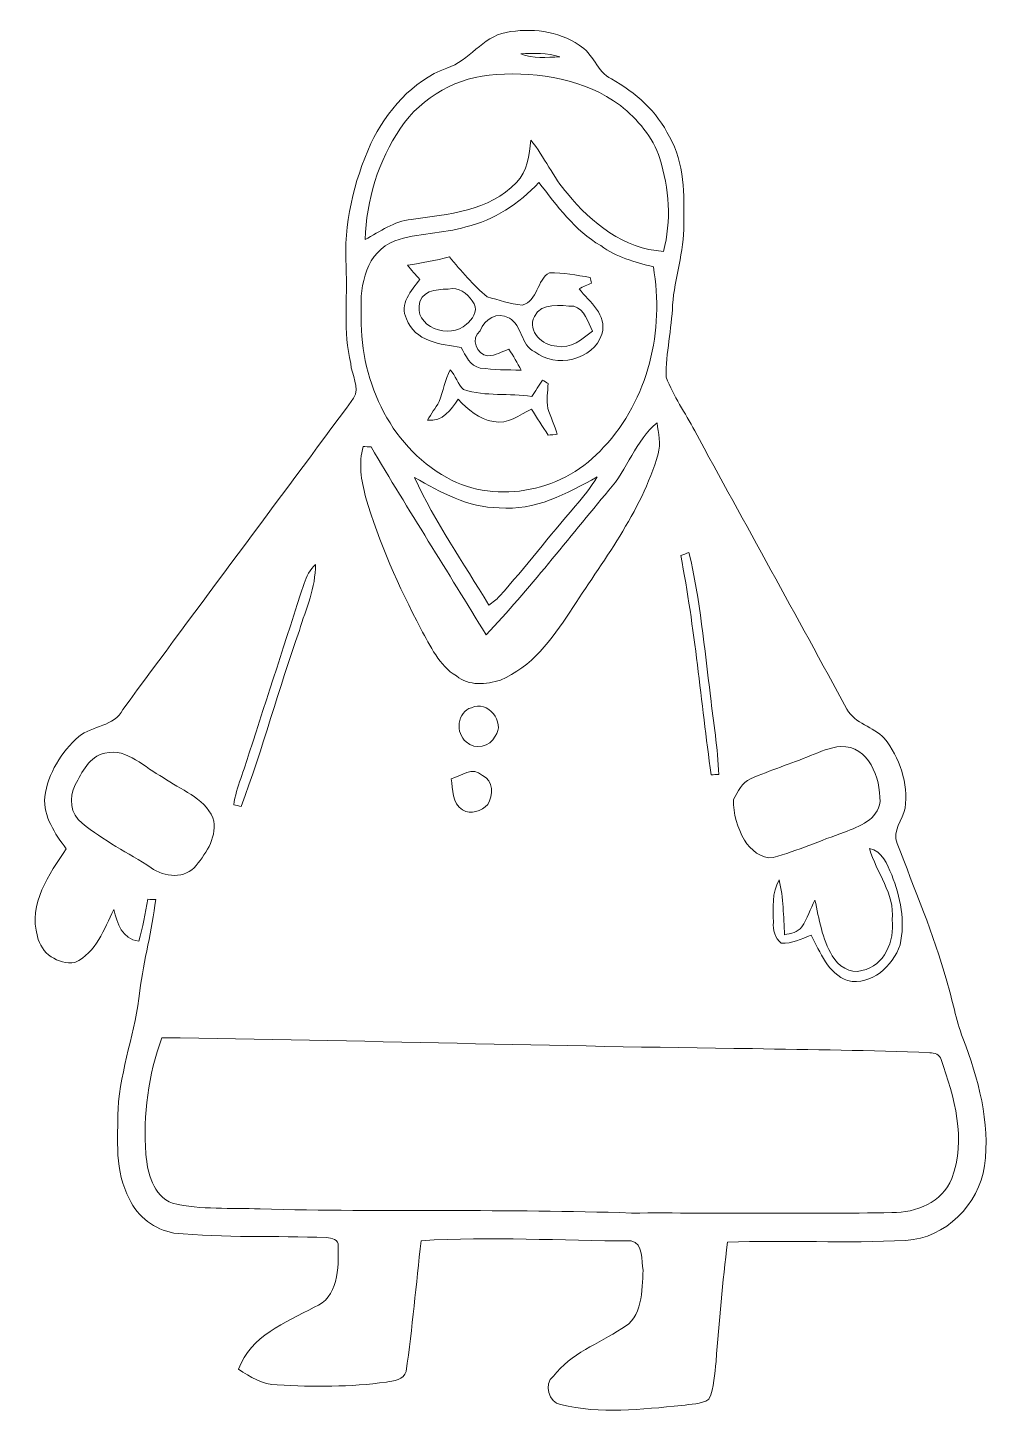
# Model space of a CAD drawing. Header units: centimetres. Extents: x -16.4 to 16.4, y -11.9 to 11.9.
# Drawn here: x 2.05 to 16.4, y -11.9 to 8.78 of the extents above; entities that cross this region are included whole.
import ezdxf

# ---------------------------------------------------------------- set-up
doc = ezdxf.new("R2010")
doc.units = ezdxf.units.CM
doc.header["$MEASUREMENT"] = 0
doc.layers.add('Layer 1', color=7, linetype='Continuous')

msp = doc.modelspace()

# ---------------------------------------------------------------- linework, layer by layer
at = {"layer": 'Layer 1', "color": 251, "lineweight": 9}
for points, knots in [([(9.18069, 8.70783), (9.54758, 8.77803), (9.95751, 8.7357), (10.27042, 8.51839), (10.27042, 8.51839), (10.48173, 8.39985), (10.53253, 8.12328), (10.75161, 8.01356), (10.75161, 8.01356), (11.11144, 7.81319), (11.43388, 7.52779), (11.61556, 7.15137), (11.61556, 7.15137), (11.84381, 6.75873), (11.83534, 6.28495), (11.83076, 5.84539), (11.83076, 5.84539), (11.83852, 5.43829), (11.68965, 5.04952), (11.66425, 4.64524), (11.66425, 4.64524), (11.64978, 4.28364), (11.56335, 3.92699), (11.56688, 3.56504), (11.56688, 3.56504), (11.6773, 3.28458), (11.85298, 3.03269), (11.99409, 2.76599), (11.99409, 2.76599), (12.7441, 1.37852), (13.51386, 0.00163), (14.26281, -1.3862), (14.26281, -1.3862), (14.38205, -1.6021), (14.65474, -1.64514), (14.81773, -1.81765), (14.81773, -1.81765), (15.04985, -2.10693), (15.17791, -2.48863), (15.12958, -2.86046), (15.12958, -2.86046), (15.09748, -3.03755), (14.9285, -3.20018), (15.01034, -3.38575), (15.01034, -3.38575), (15.26822, -4.06591), (15.55468, -4.73794), (15.74976, -5.44033), (15.74976, -5.44033), (15.83408, -5.7222), (15.88946, -6.0136), (15.9893, -6.29123), (15.9893, -6.29123), (16.22249, -6.89307), (16.39852, -7.545), (16.31386, -8.19517), (16.31386, -8.19517), (16.22919, -8.77373), (15.73248, -9.2729), (15.13946, -9.30784), (15.13946, -9.30784), (14.25399, -9.3544), (13.36605, -9.29866), (12.48022, -9.335), (12.48022, -9.335), (12.41108, -9.9259), (12.35498, -10.51822), (12.3123, -11.11159), (12.3123, -11.11159), (12.29007, -11.29997), (12.28337, -11.49964), (12.20505, -11.67603), (12.20505, -11.67603), (12.08828, -11.75788), (11.93236, -11.74377), (11.79865, -11.77128), (11.79865, -11.77128), (11.2014, -11.82385), (10.58439, -11.90005), (9.99525, -11.75647), (9.99525, -11.75647), (9.8164, -11.72225), (9.73526, -11.45061), (9.88766, -11.33349), (9.88766, -11.33349), (10.14342, -10.99164), (10.56287, -10.8523), (10.90542, -10.61982), (10.90542, -10.61982), (11.22221, -10.46706), (11.2074, -10.05043), (11.22433, -9.75163), (11.22433, -9.75163), (11.1954, -9.6151), (11.23421, -9.35087), (11.04618, -9.31382), (11.04618, -9.31382), (10.00301, -9.31489), (8.95809, -9.24328), (7.91633, -9.31207), (7.91633, -9.31207), (7.84013, -9.96118), (7.78722, -10.61382), (7.69056, -11.26011), (7.69056, -11.26011), (7.66551, -11.38746), (7.49512, -11.40087), (7.39775, -11.41956), (7.39775, -11.41956), (6.85941, -11.49506), (6.3119, -11.49188), (5.77039, -11.46331), (5.77039, -11.46331), (5.55202, -11.45943), (5.36646, -11.34513), (5.1936, -11.22624), (5.1936, -11.22624), (5.37175, -10.72988), (5.89315, -10.53409), (6.32072, -10.30232), (6.32072, -10.30232), (6.68338, -10.17249), (6.68443, -9.70965), (6.68055, -9.39286), (6.68055, -9.39286), (6.69678, -9.29443), (6.57895, -9.27009), (6.50487, -9.26515), (6.50487, -9.26515), (5.7464, -9.2341), (4.98546, -9.27431), (4.2291, -9.1967), (4.2291, -9.1967), (3.94511, -9.14591), (3.68794, -8.95823), (3.57011, -8.69153), (3.57011, -8.69153), (3.34081, -8.28055), (3.39584, -7.79724), (3.39796, -7.34674), (3.39796, -7.34674), (3.43429, -6.74737), (3.66148, -6.18152), (3.72181, -5.58568), (3.72181, -5.58568), (3.78072, -5.12776), (3.90596, -4.6815), (3.95923, -4.22289), (3.95923, -4.22289), (3.92007, -4.22148), (3.88091, -4.22077), (3.84246, -4.22006), (3.84246, -4.22006), (3.80365, -4.42926), (3.77225, -4.64128), (3.70628, -4.84413), (3.70628, -4.84413), (3.45617, -4.81591), (3.38878, -4.57566), (3.3341, -4.37423), (3.3341, -4.37423), (3.18876, -4.66633), (3.07375, -5.01346), (2.7559, -5.16163), (2.7559, -5.16163), (2.50296, -5.19726), (2.24508, -5.02687), (2.19851, -4.77251), (2.19851, -4.77251), (2.05211, -4.2864), (2.37349, -3.84683), (2.62678, -3.46688), (2.62678, -3.46688), (2.45745, -3.24146), (2.28424, -2.98922), (2.30435, -2.69148), (2.30435, -2.69148), (2.3555, -2.34188), (2.552, -2.02402), (2.81411, -1.7926), (2.81411, -1.7926), (3.0166, -1.62644), (3.34187, -1.6462), (3.46957, -1.38867), (3.46957, -1.38867), (4.61116, 0.16144), (5.76474, 1.70307), (6.90845, 3.25142), (6.90845, 3.25142), (7.0097, 3.41228), (6.87529, 3.60525), (6.86682, 3.77106), (6.86682, 3.77106), (6.74935, 4.24378), (6.8192, 4.73167), (6.79697, 5.21215), (6.79697, 5.21215), (6.76134, 5.84363), (6.90845, 6.47686), (7.16562, 7.05154), (7.16562, 7.05154), (7.40622, 7.53343), (7.77946, 7.98534), (8.29698, 8.17655), (8.29698, 8.17655), (8.63353, 8.28273), (8.82791, 8.64257), (9.18069, 8.70783), (9.18069, 8.70783), (9.18069, 8.70783), (9.18069, 8.70783), (9.18069, 8.70783)], [0, 0, 0, 0, 0.01851852, 0.01851852, 0.01851852, 0.01851852, 0.03703704, 0.03703704, 0.03703704, 0.03703704, 0.05555556, 0.05555556, 0.05555556, 0.05555556, 0.07407407, 0.07407407, 0.07407407, 0.07407407, 0.09259259, 0.09259259, 0.09259259, 0.09259259, 0.11111111, 0.11111111, 0.11111111, 0.11111111, 0.12962963, 0.12962963, 0.12962963, 0.12962963, 0.14814815, 0.14814815, 0.14814815, 0.14814815, 0.16666667, 0.16666667, 0.16666667, 0.16666667, 0.18518519, 0.18518519, 0.18518519, 0.18518519, 0.2037037, 0.2037037, 0.2037037, 0.2037037, 0.22222222, 0.22222222, 0.22222222, 0.22222222, 0.24074074, 0.24074074, 0.24074074, 0.24074074, 0.25925926, 0.25925926, 0.25925926, 0.25925926, 0.27777778, 0.27777778, 0.27777778, 0.27777778, 0.2962963, 0.2962963, 0.2962963, 0.2962963, 0.31481481, 0.31481481, 0.31481481, 0.31481481, 0.33333333, 0.33333333, 0.33333333, 0.33333333, 0.35185185, 0.35185185, 0.35185185, 0.35185185, 0.37037037, 0.37037037, 0.37037037, 0.37037037, 0.38888889, 0.38888889, 0.38888889, 0.38888889, 0.40740741, 0.40740741, 0.40740741, 0.40740741, 0.42592593, 0.42592593, 0.42592593, 0.42592593, 0.44444444, 0.44444444, 0.44444444, 0.44444444, 0.46296296, 0.46296296, 0.46296296, 0.46296296, 0.48148148, 0.48148148, 0.48148148, 0.48148148, 0.5, 0.5, 0.5, 0.5, 0.51851852, 0.51851852, 0.51851852, 0.51851852, 0.53703704, 0.53703704, 0.53703704, 0.53703704, 0.55555556, 0.55555556, 0.55555556, 0.55555556, 0.57407407, 0.57407407, 0.57407407, 0.57407407, 0.59259259, 0.59259259, 0.59259259, 0.59259259, 0.61111111, 0.61111111, 0.61111111, 0.61111111, 0.62962963, 0.62962963, 0.62962963, 0.62962963, 0.64814815, 0.64814815, 0.64814815, 0.64814815, 0.66666667, 0.66666667, 0.66666667, 0.66666667, 0.68518519, 0.68518519, 0.68518519, 0.68518519, 0.7037037, 0.7037037, 0.7037037, 0.7037037, 0.72222222, 0.72222222, 0.72222222, 0.72222222, 0.74074074, 0.74074074, 0.74074074, 0.74074074, 0.75925926, 0.75925926, 0.75925926, 0.75925926, 0.77777778, 0.77777778, 0.77777778, 0.77777778, 0.7962963, 0.7962963, 0.7962963, 0.7962963, 0.81481481, 0.81481481, 0.81481481, 0.81481481, 0.83333333, 0.83333333, 0.83333333, 0.83333333, 0.85185185, 0.85185185, 0.85185185, 0.85185185, 0.87037037, 0.87037037, 0.87037037, 0.87037037, 0.88888889, 0.88888889, 0.88888889, 0.88888889, 0.90740741, 0.90740741, 0.90740741, 0.90740741, 0.92592593, 0.92592593, 0.92592593, 0.92592593, 0.94444444, 0.94444444, 0.94444444, 0.94444444, 0.96296296, 0.96296296, 0.96296296, 0.96296296, 1, 1, 1, 1]), ([(9.39941, 8.39033), (9.58391, 8.31237), (9.78606, 8.33918), (9.9815, 8.3427), (9.9815, 8.3427), (9.79523, 8.40938), (9.59273, 8.39456), (9.39941, 8.39033), (9.39941, 8.39033), (9.39941, 8.39033), (9.39941, 8.39033), (9.39941, 8.39033)], [0, 0, 0, 0, 0.25, 0.25, 0.25, 0.25, 0.5, 0.5, 0.5, 0.5, 1, 1, 1, 1]), ([(9.0364, 8.08094), (8.46984, 8.05096), (7.92515, 7.75321), (7.60765, 7.28049), (7.60765, 7.28049), (7.27745, 6.79436), (7.10036, 6.20417), (7.08131, 5.61926), (7.08131, 5.61926), (7.30003, 5.73815), (7.51417, 5.89161), (7.76817, 5.91912), (7.76817, 5.91912), (8.31391, 5.99426), (8.93233, 6.04471), (9.33485, 6.46981), (9.33485, 6.46981), (9.50842, 6.63491), (9.52324, 6.88009), (9.55005, 7.10199), (9.55005, 7.10199), (9.75536, 6.85187), (9.88272, 6.54636), (10.09826, 6.30365), (10.09826, 6.30365), (10.45528, 5.86515), (10.9407, 5.47709), (11.52701, 5.44287), (11.52701, 5.44287), (11.65049, 5.8976), (11.61098, 6.38302), (11.47233, 6.82894), (11.47233, 6.82894), (11.37426, 7.15279), (11.13966, 7.40855), (10.88496, 7.61986), (10.88496, 7.61986), (10.35826, 8.00862), (9.6774, 8.12151), (9.0364, 8.08094), (9.0364, 8.08094), (9.0364, 8.08094), (9.0364, 8.08094), (9.0364, 8.08094)], [0, 0, 0, 0, 0.08333333, 0.08333333, 0.08333333, 0.08333333, 0.16666667, 0.16666667, 0.16666667, 0.16666667, 0.25, 0.25, 0.25, 0.25, 0.33333333, 0.33333333, 0.33333333, 0.33333333, 0.41666667, 0.41666667, 0.41666667, 0.41666667, 0.5, 0.5, 0.5, 0.5, 0.58333333, 0.58333333, 0.58333333, 0.58333333, 0.66666667, 0.66666667, 0.66666667, 0.66666667, 0.75, 0.75, 0.75, 0.75, 0.83333333, 0.83333333, 0.83333333, 0.83333333, 1, 1, 1, 1]), ([(8.58308, 5.81011), (8.23736, 5.69934), (7.86271, 5.72368), (7.52228, 5.60056), (7.52228, 5.60056), (7.10248, 5.43864), (6.99805, 4.94299), (7.02381, 4.54117), (7.02381, 4.54117), (6.98218, 3.57491), (7.42738, 2.54868), (8.29804, 2.06926), (8.29804, 2.06926), (9.05616, 1.64522), (10.07498, 1.87664), (10.6359, 2.52222), (10.6359, 2.52222), (11.30194, 3.2306), (11.54536, 4.2653), (11.37673, 5.21145), (11.37673, 5.21145), (11.10333, 5.28483), (10.82287, 5.35362), (10.59286, 5.52824), (10.59286, 5.52824), (10.20551, 5.7519), (9.94269, 6.12444), (9.67105, 6.46804), (9.67105, 6.46804), (9.37295, 6.15972), (9.00853, 5.90289), (8.58308, 5.81011), (8.58308, 5.81011), (8.58308, 5.81011), (8.58308, 5.81011), (8.58308, 5.81011)], [0, 0, 0, 0, 0.1, 0.1, 0.1, 0.1, 0.2, 0.2, 0.2, 0.2, 0.3, 0.3, 0.3, 0.3, 0.4, 0.4, 0.4, 0.4, 0.5, 0.5, 0.5, 0.5, 0.6, 0.6, 0.6, 0.6, 0.7, 0.7, 0.7, 0.7, 0.8, 0.8, 0.8, 0.8, 1, 1, 1, 1]), ([(7.71137, 5.23897), (7.92268, 5.26366), (8.13082, 5.30882), (8.3372, 5.36173), (8.3372, 5.36173), (8.51253, 5.15218), (8.68856, 4.93769), (8.90129, 4.76519), (8.90129, 4.76519), (9.07133, 4.71827), (9.24313, 4.6523), (9.42128, 4.64207), (9.42128, 4.64207), (9.65835, 4.70063), (9.63683, 5.01707), (9.8291, 5.12502), (9.8291, 5.12502), (10.033, 5.12855), (10.23303, 5.08445), (10.43411, 5.05482), (10.43411, 5.05482), (10.43905, 5.0333), (10.44893, 4.99061), (10.45386, 4.96944), (10.45386, 4.96944), (10.39248, 4.94157), (10.3311, 4.91371), (10.27007, 4.88584), (10.27007, 4.88584), (10.4267, 4.68652), (10.69658, 4.49813), (10.60944, 4.20956), (10.60944, 4.20956), (10.48561, 3.81657), (9.918, 3.69556), (9.6079, 3.94498), (9.6079, 3.94498), (9.39906, 4.04799), (9.42128, 4.33656), (9.23043, 4.4491), (9.23043, 4.4491), (9.0417, 4.5514), (8.86319, 4.43216), (8.7944, 4.2586), (8.7944, 4.2586), (8.65117, 4.14253), (8.73866, 3.89947), (8.91011, 3.88571), (8.91011, 3.88571), (9.02229, 3.88606), (9.12178, 3.94886), (9.22514, 3.98519), (9.22514, 3.98519), (9.28758, 3.88289), (9.35249, 3.78094), (9.40541, 3.67263), (9.40541, 3.67263), (9.20256, 3.67404), (8.9976, 3.67369), (8.79757, 3.70332), (8.79757, 3.70332), (8.64517, 3.73296), (8.57779, 3.88924), (8.51112, 4.0113), (8.51112, 4.0113), (8.21478, 4.05046), (7.81403, 4.10373), (7.69973, 4.43428), (7.69973, 4.43428), (7.57873, 4.65794), (7.77311, 4.85479), (7.89658, 5.02483), (7.89658, 5.02483), (7.83273, 5.09433), (7.76923, 5.16453), (7.71137, 5.23897), (7.71137, 5.23897), (7.71137, 5.23897), (7.71137, 5.23897), (7.71137, 5.23897)], [0, 0, 0, 0, 0.04761905, 0.04761905, 0.04761905, 0.04761905, 0.0952381, 0.0952381, 0.0952381, 0.0952381, 0.14285714, 0.14285714, 0.14285714, 0.14285714, 0.19047619, 0.19047619, 0.19047619, 0.19047619, 0.23809524, 0.23809524, 0.23809524, 0.23809524, 0.28571429, 0.28571429, 0.28571429, 0.28571429, 0.33333333, 0.33333333, 0.33333333, 0.33333333, 0.38095238, 0.38095238, 0.38095238, 0.38095238, 0.42857143, 0.42857143, 0.42857143, 0.42857143, 0.47619048, 0.47619048, 0.47619048, 0.47619048, 0.52380952, 0.52380952, 0.52380952, 0.52380952, 0.57142857, 0.57142857, 0.57142857, 0.57142857, 0.61904762, 0.61904762, 0.61904762, 0.61904762, 0.66666667, 0.66666667, 0.66666667, 0.66666667, 0.71428571, 0.71428571, 0.71428571, 0.71428571, 0.76190476, 0.76190476, 0.76190476, 0.76190476, 0.80952381, 0.80952381, 0.80952381, 0.80952381, 0.85714286, 0.85714286, 0.85714286, 0.85714286, 0.9047619, 0.9047619, 0.9047619, 0.9047619, 1, 1, 1, 1]), ([(8.38306, 4.88725), (8.21478, 4.86714), (7.96502, 4.89536), (7.8987, 4.69392), (7.8987, 4.69392), (7.7791, 4.31786), (8.35484, 4.1189), (8.59226, 4.35526), (8.59226, 4.35526), (8.67622, 4.42581), (8.76406, 4.54787), (8.70373, 4.66041), (8.70373, 4.66041), (8.63706, 4.77295), (8.52488, 4.89607), (8.38306, 4.88725), (8.38306, 4.88725), (8.38306, 4.88725), (8.38306, 4.88725), (8.38306, 4.88725)], [0, 0, 0, 0, 0.16666667, 0.16666667, 0.16666667, 0.16666667, 0.33333333, 0.33333333, 0.33333333, 0.33333333, 0.5, 0.5, 0.5, 0.5, 0.66666667, 0.66666667, 0.66666667, 0.66666667, 1, 1, 1, 1]), ([(9.60296, 4.47167), (9.49501, 4.24872), (9.72644, 4.03494), (9.9374, 4.02964), (9.9374, 4.02964), (10.15048, 3.98131), (10.31381, 4.14042), (10.46974, 4.25295), (10.46974, 4.25295), (10.40695, 4.38807), (10.35297, 4.57327), (10.19246, 4.62478), (10.19246, 4.62478), (9.99913, 4.6276), (9.70986, 4.69216), (9.60296, 4.47167)], [0, 0, 0, 0, 0.2, 0.2, 0.2, 0.2, 0.4, 0.4, 0.4, 0.4, 0.6, 0.6, 0.6, 0.6, 1, 1, 1, 1]), ([(8.3506, 3.67722), (8.43033, 3.58832), (8.46138, 3.46202), (8.54957, 3.38194), (8.54957, 3.38194), (8.8773, 3.27117), (9.23008, 3.33608), (9.56663, 3.27858), (9.56663, 3.27858), (9.6199, 3.35937), (9.6714, 3.44156), (9.72679, 3.52094), (9.72679, 3.52094), (9.74725, 3.50894), (9.78782, 3.48496), (9.80828, 3.47261), (9.80828, 3.47261), (9.80405, 3.34914), (9.78253, 3.2239), (9.8044, 3.10078), (9.8044, 3.10078), (9.84603, 2.97131), (9.906, 2.84643), (9.94551, 2.71555), (9.94551, 2.71555), (9.91165, 2.71237), (9.84426, 2.70602), (9.8104, 2.70285), (9.8104, 2.70285), (9.72397, 2.8309), (9.64036, 2.96108), (9.55851, 3.09196), (9.55851, 3.09196), (9.38071, 3.0013), (9.20715, 2.85701), (8.99336, 2.90358), (8.99336, 2.90358), (8.78276, 2.94274), (8.60848, 3.08208), (8.46984, 3.23872), (8.46984, 3.23872), (8.36013, 3.08208), (8.23771, 2.89899), (8.01229, 2.92298), (8.01229, 2.92298), (8.06274, 3.01999), (8.13223, 3.10501), (8.18268, 3.20167), (8.18268, 3.20167), (8.24512, 3.35796), (8.27405, 3.52658), (8.3506, 3.67722)], [0, 0, 0, 0, 0.07142857, 0.07142857, 0.07142857, 0.07142857, 0.14285714, 0.14285714, 0.14285714, 0.14285714, 0.21428571, 0.21428571, 0.21428571, 0.21428571, 0.28571429, 0.28571429, 0.28571429, 0.28571429, 0.35714286, 0.35714286, 0.35714286, 0.35714286, 0.42857143, 0.42857143, 0.42857143, 0.42857143, 0.5, 0.5, 0.5, 0.5, 0.57142857, 0.57142857, 0.57142857, 0.57142857, 0.64285714, 0.64285714, 0.64285714, 0.64285714, 0.71428571, 0.71428571, 0.71428571, 0.71428571, 0.78571429, 0.78571429, 0.78571429, 0.78571429, 0.85714286, 0.85714286, 0.85714286, 0.85714286, 1, 1, 1, 1]), ([(10.71527, 1.88052), (10.10673, 1.16015), (9.53276, 0.40697), (8.88259, -0.27671), (8.88259, -0.27671), (8.31638, 0.66097), (7.72619, 1.58384), (7.1688, 2.52681), (7.1688, 2.52681), (7.13987, 2.52822), (7.08166, 2.53069), (7.05238, 2.5321), (7.05238, 2.5321), (6.98218, 2.28586), (7.02098, 2.02516), (7.08872, 1.78245), (7.08872, 1.78245), (7.28698, 1.097), (7.58331, 0.44507), (7.91034, -0.18746), (7.91034, -0.18746), (8.05533, -0.4397), (8.18056, -0.73568), (8.44303, -0.88949), (8.44303, -0.88949), (8.62471, -1.04401), (8.88647, -1.01543), (9.0992, -0.95017), (9.0992, -0.95017), (9.55816, -0.7579), (9.86861, -0.33986), (10.13284, 0.06266), (10.13284, 0.06266), (10.6172, 0.81901), (11.19435, 1.54503), (11.44799, 2.42133), (11.44799, 2.42133), (11.4935, 2.57338), (11.44905, 2.73283), (11.43353, 2.88629), (11.43353, 2.88629), (11.11109, 2.61959), (10.98938, 2.18956), (10.71527, 1.88052), (10.71527, 1.88052), (10.71527, 1.88052), (10.71527, 1.88052), (10.71527, 1.88052)], [0, 0, 0, 0, 0.07692308, 0.07692308, 0.07692308, 0.07692308, 0.15384615, 0.15384615, 0.15384615, 0.15384615, 0.23076923, 0.23076923, 0.23076923, 0.23076923, 0.30769231, 0.30769231, 0.30769231, 0.30769231, 0.38461538, 0.38461538, 0.38461538, 0.38461538, 0.46153846, 0.46153846, 0.46153846, 0.46153846, 0.53846154, 0.53846154, 0.53846154, 0.53846154, 0.61538462, 0.61538462, 0.61538462, 0.61538462, 0.69230769, 0.69230769, 0.69230769, 0.69230769, 0.76923077, 0.76923077, 0.76923077, 0.76923077, 0.84615385, 0.84615385, 0.84615385, 0.84615385, 1, 1, 1, 1]), ([(7.81791, 2.06961), (8.12271, 1.4018), (8.54781, 0.79749), (8.92387, 0.16884), (8.92387, 0.16884), (8.97996, 0.20835), (9.03711, 0.24751), (9.08438, 0.29831), (9.08438, 0.29831), (9.47173, 0.73611), (9.82698, 1.20107), (10.21221, 1.64134), (10.21221, 1.64134), (10.33145, 1.77892), (10.44328, 1.92356), (10.53888, 2.07878), (10.53888, 2.07878), (10.08909, 1.82972), (9.61249, 1.56831), (9.07768, 1.61911), (9.07768, 1.61911), (8.61483, 1.617), (8.20843, 1.85195), (7.81791, 2.06961), (7.81791, 2.06961), (7.81791, 2.06961), (7.81791, 2.06961), (7.81791, 2.06961)], [0, 0, 0, 0, 0.125, 0.125, 0.125, 0.125, 0.25, 0.25, 0.25, 0.25, 0.375, 0.375, 0.375, 0.375, 0.5, 0.5, 0.5, 0.5, 0.625, 0.625, 0.625, 0.625, 0.75, 0.75, 0.75, 0.75, 1, 1, 1, 1]), ([(11.7856, 0.90544), (11.9955, -0.17476), (12.08617, -1.27296), (12.23821, -2.36198), (12.23821, -2.36198), (12.27561, -2.36128), (12.31336, -2.36093), (12.35146, -2.36057), (12.35146, -2.36057), (12.34264, -1.96758), (12.2675, -1.58093), (12.22869, -1.19041), (12.22869, -1.19041), (12.13697, -0.47427), (12.07523, 0.24787), (11.90801, 0.95166), (11.90801, 0.95166), (11.86674, 0.93649), (11.82582, 0.92097), (11.7856, 0.90544), (11.7856, 0.90544), (11.7856, 0.90544), (11.7856, 0.90544), (11.7856, 0.90544)], [0, 0, 0, 0, 0.14285714, 0.14285714, 0.14285714, 0.14285714, 0.28571429, 0.28571429, 0.28571429, 0.28571429, 0.42857143, 0.42857143, 0.42857143, 0.42857143, 0.57142857, 0.57142857, 0.57142857, 0.57142857, 0.71428571, 0.71428571, 0.71428571, 0.71428571, 1, 1, 1, 1]), ([(6.17079, 0.49058), (5.89915, -0.35186), (5.62645, -1.19394), (5.35411, -2.03602), (5.35411, -2.03602), (5.28108, -2.29531), (5.16467, -2.5419), (5.12163, -2.80966), (5.12163, -2.80966), (5.14915, -2.81636), (5.20453, -2.82977), (5.23205, -2.83647), (5.23205, -2.83647), (5.55343, -1.97216), (5.79614, -1.08105), (6.10023, -0.21039), (6.10023, -0.21039), (6.19936, 0.11205), (6.34612, 0.43025), (6.34012, 0.77421), (6.34012, 0.77421), (6.2611, 0.69484), (6.20571, 0.59641), (6.17079, 0.49058), (6.17079, 0.49058), (6.17079, 0.49058), (6.17079, 0.49058), (6.17079, 0.49058)], [0, 0, 0, 0, 0.125, 0.125, 0.125, 0.125, 0.25, 0.25, 0.25, 0.25, 0.375, 0.375, 0.375, 0.375, 0.5, 0.5, 0.5, 0.5, 0.625, 0.625, 0.625, 0.625, 0.75, 0.75, 0.75, 0.75, 1, 1, 1, 1]), ([(8.66705, -1.36327), (8.45256, -1.41654), (8.42116, -1.7478), (8.58838, -1.87374), (8.58838, -1.87374), (8.71608, -1.99933), (8.94398, -1.94253), (9.02159, -1.78801), (9.02159, -1.78801), (9.17505, -1.57988), (8.9087, -1.24297), (8.66705, -1.36327), (8.66705, -1.36327), (8.66705, -1.36327), (8.66705, -1.36327), (8.66705, -1.36327)], [0, 0, 0, 0, 0.2, 0.2, 0.2, 0.2, 0.4, 0.4, 0.4, 0.4, 0.6, 0.6, 0.6, 0.6, 1, 1, 1, 1]), ([(3.20075, -2.03884), (2.97251, -2.08929), (2.85821, -2.32565), (2.75978, -2.51403), (2.75978, -2.51403), (2.66277, -2.69853), (2.6857, -2.9543), (2.86103, -3.08483), (2.86103, -3.08483), (3.17959, -3.342), (3.54753, -3.52862), (3.89149, -3.74912), (3.89149, -3.74912), (4.08164, -3.89305), (4.4062, -3.9202), (4.56248, -3.7163), (4.56248, -3.7163), (4.72158, -3.51839), (4.88633, -3.27215), (4.8133, -3.00475), (4.8133, -3.00475), (4.67395, -2.69818), (4.32682, -2.58741), (4.07141, -2.40361), (4.07141, -2.40361), (3.79448, -2.26462), (3.54295, -1.96017), (3.20075, -2.03884), (3.20075, -2.03884), (3.20075, -2.03884), (3.20075, -2.03884), (3.20075, -2.03884)], [0, 0, 0, 0, 0.11111111, 0.11111111, 0.11111111, 0.11111111, 0.22222222, 0.22222222, 0.22222222, 0.22222222, 0.33333333, 0.33333333, 0.33333333, 0.33333333, 0.44444444, 0.44444444, 0.44444444, 0.44444444, 0.55555556, 0.55555556, 0.55555556, 0.55555556, 0.66666667, 0.66666667, 0.66666667, 0.66666667, 0.77777778, 0.77777778, 0.77777778, 0.77777778, 1, 1, 1, 1]), ([(14.16897, -1.94218), (14.01057, -1.95029), (13.86628, -2.02296), (13.72023, -2.07765), (13.72023, -2.07765), (13.42496, -2.19935), (13.11945, -2.2946), (12.827, -2.42231), (12.827, -2.42231), (12.69506, -2.47487), (12.6358, -2.61563), (12.57371, -2.7324), (12.57371, -2.7324), (12.56206, -2.94442), (12.6298, -3.15573), (12.73457, -3.33813), (12.73457, -3.33813), (12.82524, -3.48205), (12.98258, -3.6207), (13.16426, -3.59918), (13.16426, -3.59918), (13.5248, -3.4944), (13.86946, -3.342), (14.22435, -3.21959), (14.22435, -3.21959), (14.4466, -3.13386), (14.72389, -3.03649), (14.75528, -2.76098), (14.75528, -2.76098), (14.76163, -2.4142), (14.58948, -1.92383), (14.16897, -1.94218), (14.16897, -1.94218), (14.16897, -1.94218), (14.16897, -1.94218), (14.16897, -1.94218)], [0, 0, 0, 0, 0.1, 0.1, 0.1, 0.1, 0.2, 0.2, 0.2, 0.2, 0.3, 0.3, 0.3, 0.3, 0.4, 0.4, 0.4, 0.4, 0.5, 0.5, 0.5, 0.5, 0.6, 0.6, 0.6, 0.6, 0.7, 0.7, 0.7, 0.7, 0.8, 0.8, 0.8, 0.8, 1, 1, 1, 1]), ([(8.36119, -2.42372), (8.39188, -2.57365), (8.37318, -2.79661), (8.53264, -2.8848), (8.53264, -2.8848), (8.65364, -2.96559), (8.81874, -2.90561), (8.90764, -2.80507), (8.90764, -2.80507), (8.99336, -2.67137), (8.99583, -2.44489), (8.82932, -2.37257), (8.82932, -2.37257), (8.68221, -2.23357), (8.51218, -2.38174), (8.36119, -2.42372), (8.36119, -2.42372), (8.36119, -2.42372), (8.36119, -2.42372), (8.36119, -2.42372)], [0, 0, 0, 0, 0.16666667, 0.16666667, 0.16666667, 0.16666667, 0.33333333, 0.33333333, 0.33333333, 0.33333333, 0.5, 0.5, 0.5, 0.5, 0.66666667, 0.66666667, 0.66666667, 0.66666667, 1, 1, 1, 1]), ([(14.59971, -3.463), (14.69849, -3.82213), (14.97859, -4.13575), (14.93767, -4.52592), (14.93767, -4.52592), (14.97365, -4.83672), (14.82655, -5.2156), (14.48682, -5.28229), (14.48682, -5.28229), (14.30196, -5.33591), (14.13122, -5.21349), (14.04267, -5.0632), (14.04267, -5.0632), (13.89098, -4.81097), (13.84829, -4.51322), (13.78585, -4.23065), (13.78585, -4.23065), (13.71671, -4.36223), (13.67402, -4.50829), (13.589, -4.6314), (13.589, -4.6314), (13.53256, -4.71607), (13.42284, -4.72489), (13.33359, -4.75135), (13.33359, -4.75135), (13.31525, -4.47759), (13.31842, -4.1996), (13.2528, -3.93184), (13.2528, -3.93184), (13.13745, -4.11846), (13.16355, -4.3513), (13.16637, -4.56085), (13.16637, -4.56085), (13.15473, -4.6755), (13.19213, -4.8018), (13.28279, -4.87623), (13.28279, -4.87623), (13.43978, -4.88046), (13.58724, -4.81238), (13.73011, -4.75558), (13.73011, -4.75558), (13.86205, -5.00852), (13.98235, -5.32956), (14.27268, -5.43292), (14.27268, -5.43292), (14.62652, -5.5123), (14.94755, -5.21596), (15.05338, -4.89881), (15.05338, -4.89881), (15.13946, -4.54991), (15.05338, -4.18479), (14.93061, -3.856), (14.93061, -3.856), (14.85935, -3.70007), (14.79021, -3.5011), (14.59971, -3.463), (14.59971, -3.463), (14.59971, -3.463), (14.59971, -3.463), (14.59971, -3.463)], [0, 0, 0, 0, 0.0625, 0.0625, 0.0625, 0.0625, 0.125, 0.125, 0.125, 0.125, 0.1875, 0.1875, 0.1875, 0.1875, 0.25, 0.25, 0.25, 0.25, 0.3125, 0.3125, 0.3125, 0.3125, 0.375, 0.375, 0.375, 0.375, 0.4375, 0.4375, 0.4375, 0.4375, 0.5, 0.5, 0.5, 0.5, 0.5625, 0.5625, 0.5625, 0.5625, 0.625, 0.625, 0.625, 0.625, 0.6875, 0.6875, 0.6875, 0.6875, 0.75, 0.75, 0.75, 0.75, 0.8125, 0.8125, 0.8125, 0.8125, 0.875, 0.875, 0.875, 0.875, 1, 1, 1, 1]), ([(4.05024, -6.28453), (3.85128, -6.83698), (3.76943, -7.43211), (3.81423, -8.01807), (3.81423, -8.01807), (3.83575, -8.29713), (3.91689, -8.6425), (4.21217, -8.75292), (4.21217, -8.75292), (4.63691, -8.85593), (5.08071, -8.81783), (5.51392, -8.83829), (5.51392, -8.83829), (7.3593, -8.88591), (9.20644, -8.83475), (11.05182, -8.89897), (11.05182, -8.89897), (12.34511, -8.89473), (13.63874, -8.91308), (14.93203, -8.89262), (14.93203, -8.89262), (15.29292, -8.8965), (15.68344, -8.74092), (15.82702, -8.38284), (15.82702, -8.38284), (16.04222, -7.80324), (15.86442, -7.16965), (15.66616, -6.60909), (15.66616, -6.60909), (15.64675, -6.53465), (15.56526, -6.51101), (15.49753, -6.50749), (15.49753, -6.50749), (14.61664, -6.4655), (13.73435, -6.46939), (12.85311, -6.4461), (12.85311, -6.4461), (9.91835, -6.41506), (6.985, -6.32157), (4.05024, -6.28453)], [0, 0, 0, 0, 0.09090909, 0.09090909, 0.09090909, 0.09090909, 0.18181818, 0.18181818, 0.18181818, 0.18181818, 0.27272727, 0.27272727, 0.27272727, 0.27272727, 0.36363636, 0.36363636, 0.36363636, 0.36363636, 0.45454545, 0.45454545, 0.45454545, 0.45454545, 0.54545455, 0.54545455, 0.54545455, 0.54545455, 0.63636364, 0.63636364, 0.63636364, 0.63636364, 0.72727273, 0.72727273, 0.72727273, 0.72727273, 0.81818182, 0.81818182, 0.81818182, 0.81818182, 1, 1, 1, 1])]:
    msp.add_open_spline(points, degree=3, knots=knots, dxfattribs=at)

doc.saveas('drawing.dxf')
